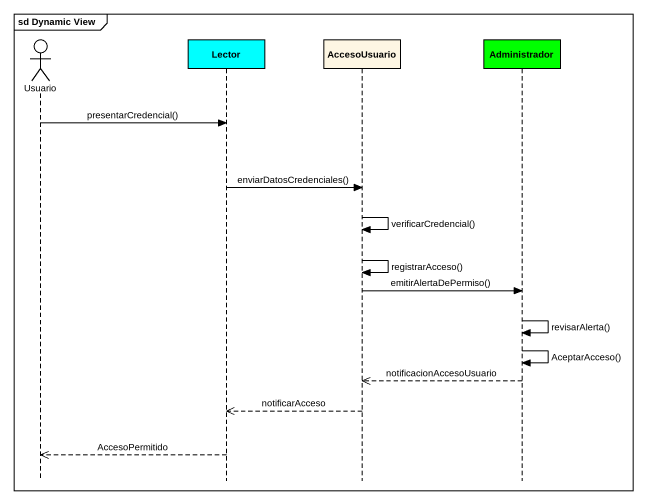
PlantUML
@startuml
mainframe sd Dynamic View
hide footbox
actor Usuario
participant Lector #00FFFF
participant AccesoUsuario
participant Administrador #00FF00

Usuario -> Lector : presentarCredencial()
Lector -> AccesoUsuario : enviarDatosCredenciales()
AccesoUsuario -> AccesoUsuario : verificarCredencial()
AccesoUsuario -> AccesoUsuario : registrarAcceso()
AccesoUsuario -> Administrador : emitirAlertaDePermiso()
Administrador -> Administrador : revisarAlerta()
Administrador -> Administrador : AceptarAcceso()
Administrador -->> AccesoUsuario : notificacionAccesoUsuario
AccesoUsuario -->> Lector : notificarAcceso
Lector -->> Usuario : AccesoPermitido
@enduml
